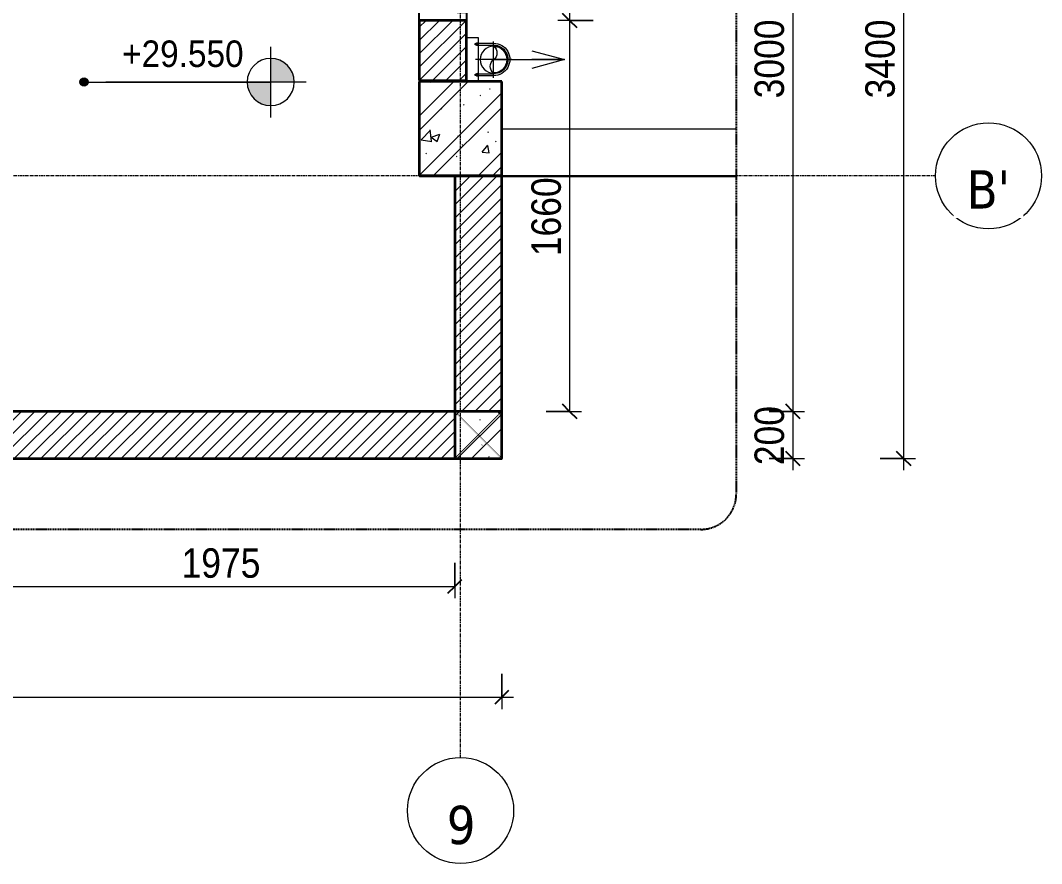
# Model space of a CAD drawing. Header units: millimetres. Extents: x 75584 to 159459, y -5075 to 34550.
# Drawn here: x 133535 to 137866, y 21618 to 25197 of the extents above; entities that cross this region are included whole.
import ezdxf

# ---------------------------------------------------------------- set-up
doc = ezdxf.new("R2010")
doc.units = ezdxf.units.MM
for name, pattern in [('Dash', [6, 3, -3]), ('Dash - Tight', [4.5, 3, -1.5]), ('Grid Line', [22.225, 12.7, -3.175, 3.175, -3.175]), ('Hidden', [7.14375, 4.7625, -2.38125]), ('IMPORT-CENTER', [2000, 1250, -250, 250, -250]), ('IMPORT-CENTER _3_', [10.16, 6.35, -1.27, 1.27, -1.27])]:
    doc.linetypes.add(name, pattern=pattern)
for name, color, linetype, lineweight in [('0-3', 10, 'Continuous', 5), ('A-ANNO-DIMS', 211, 'Continuous', 9), ('A-ANNO-DIMS-50', 211, 'Continuous', 9), ('A-DETL-GENF-1', 92, 'Dash - Tight', 18), ('A-DETL-GENF-2', 254, 'Continuous', 18), ('A-DETL-GENF-3', 92, 'Hidden', 25), ('A-DETL-MEDM', 33, 'Continuous', 35), ('A-DOOR', 31, 'Continuous', 18), ('A-DOOR-FRAM', 31, 'Continuous', 25), ('A-FLOR-1', 7, 'Continuous', 18), ('A-WALL', 113, 'Continuous', 18), ('A-WALL-1', 113, 'Continuous', 35), ('A-WALL-PATT-1', 111, 'Continuous', 18), ('G-ANNO-DIMS', 111, 'Continuous', 9), ('G-IMPT', 8, 'Continuous', 18), ('G-IMPT-1', 8, 'Continuous', 25), ('G-IMPT-2', 8, 'IMPORT-CENTER _3_', 18), ('G-IMPT-4', 8, 'IMPORT-CENTER', 18), ('M-EQPM', 50, 'Continuous', 18), ('S-COLS', 52, 'Continuous', 18), ('S-COLS-1', 9, 'Continuous', 5), ('S-COLS-2', 250, 'Continuous', 35), ('S-COLS-5', 52, 'Continuous', 35), ('S-COLS-HDLN', 52, 'Dash', 18), ('S-COLS-HDLN-1', 254, 'Continuous', 18), ('S-GRID-1', 1, 'Grid Line', 9), ('S-GRID-IDEN', 1, 'Continuous', 9)]:
    doc.layers.add(name, color=color, linetype=linetype, lineweight=lineweight)
doc.styles.add('Arial_3', font='arial.ttf', dxfattribs={"width": 0.9, "height": 112.5})
doc.styles.add('Tahoma_B', font='tahomabd.ttf', dxfattribs={"height": 162.5})
doc.styles.add('UTM Avo', font='', dxfattribs={"width": 0.9, "height": 125})
doc.styles.get('UTM Avo').set_extended_font_data('UTM Avo')
doc.dimstyles.new('1_Dim_chi_tiet_2_5', dxfattribs={"dimscale": 304.8, "dimtxt": 124.912619, "dimasz": 0.19685, "dimexe": 0.164042, "dimexo": 0.0625, "dimgap": 0.016404, "dimtad": 1, "dimdec": 0, "dimrnd": 5, "dimzin": 0, "dimdsep": 46, "dimtxsty": 'UTM Avo', "dimblk1": 'OBLIQUE', "dimblk2": 'OBLIQUE', "dimsah": 1, "dimcen": 0.09, "dimdle": 0.164042, "dimazin": 0, "dimtfac": 1, "dimtdec": 4, "dimtix": 1, "dimtmove": 0, "dimatfit": 3, "dimfxl": 0.328084, "dimfxlon": 1, "dimtvp": 1, "dimtolj": 1, "dimtzin": 0, "dimarcsym": 2})
pattern_1 = [(45, (51849.28, 0), (-28.284271, 28.284271), [])]
pattern_2 = [(50, (-83627.56, -23436.94), (364.3679, -31.8783), [38.1, -419.1]), (355, (-83627.56, -23436.94), (-70.4859, 382.1133), [30.48, -335.28]), (100.451, (-83597.2, -23439.6), (293.885, 350.2334), [32.38, -356.18]), (46.184, (-83627.56, -23335.34), (542.1585, -84.0858), [57.15, -628.65]), (96.636, (-83582.4, -23342.34), (474.805, 494.8554), [48.57, -534.27]), (351.184, (-83627.56, -23335.34), (474.8102, 494.85), [45.72, -502.92]), (21, (-83576.76, -23360.74), (303.2285, -204.5305), [38.1, -419.1]), (326, (-83576.76, -23360.74), (123.6039, 368.376), [30.48, -335.28]), (71.451, (-83551.5, -23377.78), (426.8341, 163.8427), [32.38, -356.18]), (37.5, (-83627.56, -23436.94), (6.17665, 169.11015), [3.353, -327.863, 3.353, -337.007, -336.55]), (37.5, (-83627.56, -23436.94), (6.17665, 169.11015), [-671.576, 3.353, -333.197]), (7.5, (-83627.56, -23436.94), (133.63888, 200.3615), [3.353, -190.703, 3.353, -320.243, -128.27]), (7.5, (-83627.56, -23436.94), (133.63888, 200.3615), [-517.652, 3.353, -124.917]), (327.5, (-83740.85, -23436.94), (271.18182, -11.45836), [3.353, -123.647, 3.353, -918.667]), (327.5, (-83740.85, -23436.94), (271.18182, -11.45836), [-130.353, -392.887, 3.353, -522.427]), (317.5, (-83791.65, -23436.94), (296.2585, 50.85285), [3.353, -161.747, 3.353, -633.171]), (317.5, (-83791.65, -23436.94), (296.2585, 50.85285), [-168.453, -259.791, 3.353, -370.027]), (45, (-83627.56, -23436.94), (-125.7236, 125.7236), []), (45, (-83627.56, -23246.44), (-125.7236, 125.7236), [])]

# ---------------------------------------------------------------- blocks, each defined once
blk = doc.blocks.new('NCV_TKTC_KET CAU_rvt-5-TKCS_THANG BỘ TB3 - MẶT BẰNG TUM MÁI')
at = {"layer": 'S-COLS-1'}
blk.add_hatch(color=256, dxfattribs=at).paths.add_polyline_path([(83727.6, 24536.9), (83727.6, 24538.6), (83377.6, 24538.6), (83377.6, 24536.9)])
at = {"layer": 'A-FLOR-1'}
blk.add_line((83577.6, 24936.9), (83577.6, 24941.9), dxfattribs=at)
at = {"layer": 'S-COLS-2'}
for p, q in [((83377.6, 24538.6), (83377.6, 24536.9)), ((83377.6, 24536.9), (83727.6, 24536.9)), ((83727.6, 24536.9), (83727.6, 24538.6))]:
    blk.add_line(p, q, dxfattribs=at)
blk = doc.blocks.new('FD_01 - FD_01-1200x2200mm-1787918-TKCS_THANG BỘ TB3 - MẶT BẰNG TUM MÁI')
at = {"layer": 'A-DETL-GENF-1'}
for p, q in [((610, -100), (570, -100)), ((570, -100), (570, -1244.4)), ((610, -1244.4), (610, -100))]:
    blk.add_line(p, q, dxfattribs=at)
blk.add_arc((610, -100), 1220, 180, 249.8035, dxfattribs=at)
at = {"layer": 'A-DOOR-FRAM'}
for p, q in [((-645, 100), (-600, 100)), ((-600, 100), (-600, -60)), ((600, 100), (645, 100)), ((600, -60), (600, 100)), ((-600, -60), (-610, -60)), ((-610, -60), (-610, -100)), ((610, -60), (600, -60)), ((610, -100), (610, -60)), ((-610, -100), (-645, -100)), ((645, -100), (610, -100))]:
    blk.add_line(p, q, dxfattribs=at)
blk = doc.blocks.new('TKTC_XREF_260130_MB TUM MAI - TKTC_XREF_260130_MB TUM MAI_dwg_CUM U_DN100-4167675-TKCS_THANG BỘ TB3 - MẶT BẰNG TUM MÁI')
at = {"layer": 'G-IMPT'}
blk.add_hatch(color=256, dxfattribs=at).paths.add_polyline_path([(0, -61), (0, -57), (14.8, -55.1), (28.5, -49.4), (40.3, -40.3), (49.4, -28.5), (55.1, -14.8), (57, 0), (55.1, 14.8), (49.4, 28.5), (40.3, 40.3), (28.5, 49.4), (14.8, 55.1), (0, 57), (0, 61), (15.8, 58.9), (30.5, 52.8), (43.1, 43.1), (52.8, 30.5), (58.9, 15.8), (61, 0), (58.9, -15.8), (52.8, -30.5), (43.1, -43.1), (30.5, -52.8), (15.8, -58.9)])
for p, q in [((-79.1, 66.6), (-79.1, 63.4)), ((-76.6, 66.6), (-76.6, 63.4)), ((-74.6, 66.6), (-74.6, 63.4)), ((-72.7, 69.3), (-72.7, 60.7)), ((-66.9, 67.9), (-71.7, 67.9)), ((-66.9, 62.1), (-71.7, 62.1)), ((-65, 69), (0, 69)), ((-79.1, -63.4), (-79.1, -66.6)), ((-76.6, -63.4), (-76.6, -66.6)), ((-74.6, -63.4), (-74.6, -66.6)), ((-72.7, -60.7), (-72.7, -69.3)), ((-66.9, -62.1), (-71.7, -62.1)), ((-66.9, -67.9), (-71.7, -67.9)), ((-65, -69), (0, -69))]:
    blk.add_line(p, q, dxfattribs=at)
at = {"layer": 'G-IMPT', "flags": 128}
for points in [[(-72.7, 67.6), (-78.1, 67.6), (-78.1, 62.4), (-72.7, 62.4)], [(-71.7, 59.2), (-66.9, 59.2), (-66.9, 70.8), (-71.7, 70.8)], [(-66.9, 70.8), (-66.9, 72.7), (-65, 72.7), (-65, 57.3), (-66.9, 57.3), (-66.9, 59.2)], [(-65, 61), (0, 61), (0, 57)], [(-72.7, -62.4), (-78.1, -62.4), (-78.1, -67.6), (-72.7, -67.6)], [(-71.7, -70.8), (-66.9, -70.8), (-66.9, -59.2), (-71.7, -59.2)], [(-66.9, -59.2), (-66.9, -57.3), (-65, -57.3), (-65, -72.7), (-66.9, -72.7), (-66.9, -70.8)], [(-65, -61), (0, -61), (0, -57)]]:
    blk.add_lwpolyline(points, dxfattribs=at)
at = {"layer": 'G-IMPT'}
for centre, radius, start, end in [((-78.1, 66.6), 0.96, 90, 180), ((-78.1, 63.4), 0.96, 180, 270), ((-71.1, 69.3), 1.56, 112.6199, 247.3801), ((-67.9, 65), 4.8, 143.1301, 216.8699), ((-71.1, 60.7), 1.56, 112.6199, 247.3801), ((0, 0), 69, 270, 90), ((0, 0), 61, 270, 90), ((0, 0), 57, 270, 90), ((-78.1, -63.4), 0.96, 90, 180), ((-78.1, -66.6), 0.96, 180, 270), ((-71.1, -60.7), 1.56, 112.6199, 247.3801), ((-67.9, -65), 4.8, 143.1301, 216.8699), ((-71.1, -69.3), 1.56, 112.6199, 247.3801)]:
    blk.add_arc(centre, radius, start, end, dxfattribs=at)
blk = doc.blocks.new('TKTC_XREF_260130_MB TUM MAI - TKTC_XREF_260130_MB TUM MAI_dwg_$cc-4167671-TKCS_THANG BỘ TB3 - MẶT BẰNG TUM MÁI')
at = {"layer": 'G-IMPT'}
blk.add_circle((0, 0), 0.5, dxfattribs=at)
for centre, radius, start, end in [((0, 0), 0.5, 90, 270), ((0.188, 0.25), 0.313, 126.8699, 233.1301), ((-0.188, -0.25), 0.313, 306.8699, 53.1301)]:
    blk.add_arc(centre, radius, start, end, dxfattribs=at)
at = {"layer": 'G-IMPT-2'}
for p, q in [((0, -0.673), (0, 0.673)), ((-0.673, 0), (0.673, 0))]:
    blk.add_line(p, q, dxfattribs=at)
blk = doc.blocks.new('TKTC_XREF_260130_MB TUM MAI - TKTC_XREF_260130_MB TUM MAI_dwg_AR-V12-TKCS_THANG BỘ TB3 - MẶT BẰNG TUM MÁI')
at = {"layer": 'G-IMPT'}
blk.add_line((96.6, 0), (-96.6, 0), dxfattribs=at)
at = {"layer": 'G-IMPT', "flags": 128}
blk.add_lwpolyline([(-96.6, 51.8), (96.6, 0), (-96.6, -51.8)], dxfattribs=at)
blk = doc.blocks.new('TKTC_XREF_260130_MB TUM MAI - TKTC_XREF_260130_MB TUM MAI_dwg-4167669-TKCS_THANG BỘ TB3 - MẶT BẰNG TUM MÁI')
at = {"layer": 'G-IMPT'}
blk.add_line((-119573.8, -836231.1), (-119573.8, -836044), dxfattribs=at)
at = {"layer": 'G-IMPT', "flags": 128}
blk.add_lwpolyline([(-119574, -836044), (-119524, -836044.3), (-119524, -836231.1)], dxfattribs=at)
at = {"layer": 'G-IMPT-1'}
blk.add_line((-119424.2, -836632.8), (-118429.8, -836632.8), dxfattribs=at)
at = {"layer": 'G-IMPT-1', "flags": 128}
blk.add_lwpolyline([(-126049.2, -837831.1), (-126049.2, -837832.4), (-119424.2, -837832.4), (-119424.2, -837831.1)], dxfattribs=at)
at = {"layer": 'G-IMPT-4'}
blk.add_line((-119459, -836137.7), (-119157.9, -836137.7), dxfattribs=at)
at = {"extrusion": (0, 0, -1)}
for name, p, xscale, yscale, zscale, rotation in [('TKTC_XREF_260130_MB TUM MAI - TKTC_XREF_260130_MB TUM MAI_dwg_$cc-4167671-TKCS_THANG BỘ TB3 - MẶT BẰNG TUM MÁI', (119459, -836137.7), 113.7150000000073, 113.7150000000073, -113.7150000000073, 359.9990086636432), ('TKTC_XREF_260130_MB TUM MAI - TKTC_XREF_260130_MB TUM MAI_dwg_CUM U_DN100-4167675-TKCS_THANG BỘ TB3 - MẶT BẰNG TUM MÁI', (119459, -836136.8), 0.9975000000000006, 0.9975000000000006, -0.9975000000000006, 180.000991338195)]:
    blk.add_blockref(name, p, dxfattribs=dict(at, xscale=xscale, yscale=yscale, zscale=zscale, rotation=rotation))
at = {"xscale": 0.7206551409326495, "yscale": 0.7206551409326495, "zscale": 0.7206551409326495, "rotation": 359.9962119138959}
blk.add_blockref('TKTC_XREF_260130_MB TUM MAI - TKTC_XREF_260130_MB TUM MAI_dwg_AR-V12-TKCS_THANG BỘ TB3 - MẶT BẰNG TUM MÁI', (-119227.5, -836137.7), dxfattribs=at)
blk = doc.blocks.new('TKTC_XREF_260130_MB TUM MAI - TKTC_XREF_251221_MB TUM MAI-2041484-TKCS_THANG BỘ TB3 - MẶT BẰNG TUM MÁI')
blk.add_blockref('TKTC_XREF_260130_MB TUM MAI - TKTC_XREF_260130_MB TUM MAI_dwg-4167669-TKCS_THANG BỘ TB3 - MẶT BẰNG TUM MÁI', (169499.2, 843934.4))
blk = doc.blocks.new('G1_SOF - BO TRU - 200x200-V13-TKCS_THANG BỘ TB3 - MẶT BẰNG TUM MÁI')
at = {"layer": 'S-COLS-HDLN-1'}
h = blk.add_hatch(dxfattribs=at)
h.set_pattern_fill('FP_3', color=256, style=0, pattern_type=2)
h.set_pattern_definition(pattern_2)
h.paths.add_polyline_path([(100, -100), (100, 100), (-100, 100), (-100, -100)])
h = blk.add_hatch(dxfattribs=at)
h.set_pattern_fill('FP_3', color=256, style=0, pattern_type=2)
h.set_pattern_definition(pattern_2)
h.paths.add_polyline_path([(100, -100), (100, 100), (-100, 100), (-100, -100)])
at = {"layer": 'S-COLS-5'}
for p, q in [((100, 100), (-100, 100)), ((-100, 100), (-100, -100)), ((100, -100), (100, 100)), ((-100, -100), (100, -100))]:
    blk.add_line(p, q, dxfattribs=at)
at = {"layer": 'S-COLS-HDLN'}
for p, q in [((100, 100), (-100, -100)), ((-100, 100), (100, -100))]:
    blk.add_line(p, q, dxfattribs=at)
blk = doc.blocks.new('BORDER VIEW - BORDER VIEW-1920445-TKCS_THANG BỘ TB3 - MẶT BẰNG TUM MÁI')
at = {"layer": 'A-DETL-GENF-3'}
for p, q in [((150, 7769.4), (3750.6, 7769.4)), ((3900.6, 7619.4), (3900.6, 150))]:
    blk.add_line(p, q, dxfattribs=at)
blk.add_arc((3750.6, 7619.4), 150, 0, 90, dxfattribs=at)
blk = doc.blocks.new('Grid - M_Grid Head - Circle-353313-TKCS_THANG BỘ TB3 - MẶT BẰNG TUM MÁI')
at = {"layer": 'S-GRID-IDEN'}
blk.add_circle((0, 0), 4.5, dxfattribs=at)
blk = doc.blocks.new('Spot Elevations - M_Spot Elevation - Target Filled-350595-TKCS_THANG BỘ TB3 - MẶT BẰNG TUM MÁI')
at = {"layer": 'G-ANNO-DIMS'}
h = blk.add_hatch(color=256, dxfattribs=at)
edge = h.paths.add_edge_path()
edge.add_line((0, 0), (-2, 0))
edge.add_arc((0, 0), 2, 90, 180, ccw=False)
edge.add_line((0, 2), (0, 0))
h = blk.add_hatch(color=256, dxfattribs=at)
edge = h.paths.add_edge_path()
edge.add_line((0, 0), (2, 0))
edge.add_arc((0, 0), 2, 270, 360, ccw=False)
edge.add_line((0, -2), (0, 0))
for p, q in [((0, -3), (0, 3)), ((-3, 0), (14, 0))]:
    blk.add_line(p, q, dxfattribs=at)
blk.add_circle((0, 0), 2, dxfattribs=at)
blk = doc.blocks.new('DIMBLOCK130-TKCS_THANG BỘ TB3 - MẶT BẰNG TUM MÁI')
at = {"layer": 'A-ANNO-DIMS-50', "lineweight": 25}
for p, q in [((135864.5, 26486.9), (135834.5, 26516.9)), ((135864.5, 26486.9), (135894.5, 26456.9)), ((135864.5, 25196.9), (135834.5, 25226.9)), ((135864.5, 25196.9), (135894.5, 25166.9))]:
    blk.add_line(p, q, dxfattribs=at)
at = {"layer": 'A-ANNO-DIMS-50'}
for p, q in [((135702.8, 26486.9), (135914.5, 26486.9)), ((135864.5, 26486.9), (135702.8, 26486.9)), ((135864.5, 26486.9), (135864.5, 25196.9)), ((135964.5, 25196.9), (135814.5, 25196.9)), ((135864.5, 25196.9), (135964.5, 25196.9))]:
    blk.add_line(p, q, dxfattribs=at)
at = {"layer": 'A-ANNO-DIMS-50', "color": 0, "insert": (135702.1, 25670.8), "char_height": 125, "width": 410.824, "attachment_point": 1, "rotation": 90, "line_spacing_factor": 1.110334, "style": 'UTM Avo'}
blk.add_mtext('1290', dxfattribs=at)
blk = doc.blocks.new('_Oblique')
at = {"color": 0, "linetype": 'ByBlock', "lineweight": -2}
blk.add_line((-0.5, -0.5), (0.5, 0.5), dxfattribs=at)
blk = doc.blocks.new('DIMBLOCK131-TKCS_THANG BỘ TB3 - MẶT BẰNG TUM MÁI')
at = {"layer": 'A-ANNO-DIMS-50', "lineweight": 25}
for p, q in [((135864.5, 25196.9), (135834.5, 25226.9)), ((135864.5, 25196.9), (135894.5, 25166.9)), ((135864.5, 23537.4), (135834.5, 23567.4)), ((135864.5, 23537.4), (135894.5, 23507.4))]:
    blk.add_line(p, q, dxfattribs=at)
at = {"layer": 'A-ANNO-DIMS-50'}
for p, q in [((135964.5, 25196.9), (135814.5, 25196.9)), ((135864.5, 25196.9), (135864.5, 23537.4)), ((135864.5, 25196.9), (135964.5, 25196.9)), ((135764.5, 23537.4), (135914.5, 23537.4)), ((135864.5, 23537.4), (135764.5, 23537.4))]:
    blk.add_line(p, q, dxfattribs=at)
at = {"layer": 'A-ANNO-DIMS-50', "color": 0, "insert": (135702.1, 24196), "char_height": 125, "width": 410.824, "attachment_point": 1, "rotation": 90, "line_spacing_factor": 1.110334, "style": 'UTM Avo'}
blk.add_mtext('1660', dxfattribs=at)
blk = doc.blocks.new('DIMBLOCK135-TKCS_THANG BỘ TB3 - MẶT BẰNG TUM MÁI')
at = {"layer": 'A-ANNO-DIMS-50'}
for p, q in [((133401.8, 22893.7), (133401.8, 22743.7)), ((133401.8, 22793.7), (133401.8, 22893.7)), ((135376.8, 22893.7), (135376.8, 22743.7)), ((135376.8, 22793.7), (135376.8, 22893.7)), ((133401.8, 22793.7), (135376.8, 22793.7))]:
    blk.add_line(p, q, dxfattribs=at)
at = {"layer": 'A-ANNO-DIMS-50', "lineweight": 25}
for p, q in [((133401.8, 22793.7), (133371.8, 22763.7)), ((133401.8, 22793.7), (133431.8, 22823.7)), ((135376.8, 22793.7), (135346.8, 22763.7)), ((135376.8, 22793.7), (135406.8, 22823.7))]:
    blk.add_line(p, q, dxfattribs=at)
at = {"layer": 'A-ANNO-DIMS-50', "color": 0, "insert": (134218.2, 22956), "char_height": 125, "width": 410.824, "attachment_point": 1, "line_spacing_factor": 1.110334, "style": 'UTM Avo'}
blk.add_mtext('1975', dxfattribs=at)
blk = doc.blocks.new('DIMBLOCK136-TKCS_THANG BỘ TB3 - MẶT BẰNG TUM MÁI')
at = {"layer": 'A-ANNO-DIMS-50'}
for p, q in [((128951.8, 22423.7), (128951.8, 22273.7)), ((128951.8, 22323.7), (128951.8, 22423.7)), ((135576.8, 22423.7), (135576.8, 22273.7)), ((135576.8, 22323.7), (135576.8, 22423.7)), ((128901.8, 22323.7), (135626.8, 22323.7))]:
    blk.add_line(p, q, dxfattribs=at)
at = {"layer": 'A-ANNO-DIMS-50', "lineweight": 25}
for p, q in [((128951.8, 22323.7), (128981.8, 22353.7)), ((135576.8, 22323.7), (135606.8, 22353.7)), ((128951.8, 22323.7), (128921.8, 22293.7)), ((135576.8, 22323.7), (135546.8, 22293.7))]:
    blk.add_line(p, q, dxfattribs=at)
at = {"layer": 'A-ANNO-DIMS-50', "color": 0, "insert": (132093.2, 22486), "char_height": 125, "width": 410.824, "attachment_point": 1, "line_spacing_factor": 1.110334, "style": 'UTM Avo'}
blk.add_mtext('6625', dxfattribs=at)
blk = doc.blocks.new('DIMBLOCK140-TKCS_THANG BỘ TB3 - MẶT BẰNG TUM MÁI')
at = {"layer": 'A-ANNO-DIMS-50', "lineweight": 25}
for p, q in [((136811, 26536.9), (136781, 26566.9)), ((136811, 26536.9), (136841, 26506.9)), ((136811, 23537.4), (136781, 23567.4)), ((136811, 23537.4), (136841, 23507.4))]:
    blk.add_line(p, q, dxfattribs=at)
at = {"layer": 'A-ANNO-DIMS-50'}
for p, q in [((136711, 26536.9), (136861, 26536.9)), ((136811, 26536.9), (136711, 26536.9)), ((136811, 26536.9), (136811, 23537.4)), ((136711, 23537.4), (136861, 23537.4)), ((136811, 23537.4), (136711, 23537.4))]:
    blk.add_line(p, q, dxfattribs=at)
at = {"layer": 'A-ANNO-DIMS-50', "color": 0, "insert": (136648.6, 24866), "char_height": 125, "width": 410.824, "attachment_point": 1, "rotation": 90, "line_spacing_factor": 1.110334, "style": 'UTM Avo'}
blk.add_mtext('3000', dxfattribs=at)
blk = doc.blocks.new('DIMBLOCK141-TKCS_THANG BỘ TB3 - MẶT BẰNG TUM MÁI')
at = {"layer": 'A-ANNO-DIMS-50'}
for p, q in [((137281, 26786.9), (137281, 23287.4)), ((137181, 26736.9), (137331, 26736.9)), ((137281, 26736.9), (137181, 26736.9)), ((137181, 23337.4), (137331, 23337.4)), ((137281, 23337.4), (137181, 23337.4))]:
    blk.add_line(p, q, dxfattribs=at)
at = {"layer": 'A-ANNO-DIMS-50', "lineweight": 25}
for p, q in [((137281, 26736.9), (137251, 26766.9)), ((137281, 26736.9), (137311, 26706.9)), ((137281, 23337.4), (137251, 23367.4)), ((137281, 23337.4), (137311, 23307.4))]:
    blk.add_line(p, q, dxfattribs=at)
at = {"layer": 'A-ANNO-DIMS-50', "color": 0, "insert": (137118.6, 24866), "char_height": 125, "width": 410.824, "attachment_point": 1, "rotation": 90, "line_spacing_factor": 1.110334, "style": 'UTM Avo'}
blk.add_mtext('3400', dxfattribs=at)
blk = doc.blocks.new('DIMBLOCK144-TKCS_THANG BỘ TB3 - MẶT BẰNG TUM MÁI')
at = {"layer": 'A-ANNO-DIMS-50', "lineweight": 25}
for p, q in [((136811, 23537.4), (136781, 23567.4)), ((136811, 23537.4), (136841, 23507.4)), ((136811, 23337.4), (136781, 23367.4)), ((136811, 23337.4), (136841, 23307.4))]:
    blk.add_line(p, q, dxfattribs=at)
at = {"layer": 'A-ANNO-DIMS-50'}
for p, q in [((136811, 23587.4), (136811, 23287.4)), ((136711, 23537.4), (136861, 23537.4)), ((136811, 23537.4), (136711, 23537.4)), ((136711, 23337.4), (136861, 23337.4)), ((136811, 23337.4), (136711, 23337.4))]:
    blk.add_line(p, q, dxfattribs=at)
at = {"layer": 'A-ANNO-DIMS-50', "color": 0, "insert": (136648.6, 23309), "char_height": 125, "width": 308.118, "attachment_point": 1, "rotation": 90, "line_spacing_factor": 1.110334, "style": 'UTM Avo'}
blk.add_mtext('200', dxfattribs=at)

msp = doc.modelspace()

# ---------------------------------------------------------------- hatches: boundary and pattern name
at = {"layer": 'A-DETL-GENF-2'}
h = msp.add_hatch(dxfattribs=at)
h.set_pattern_fill('FP_2', color=256, style=0, pattern_type=2)
h.set_pattern_definition([(50, (51849.28, 0), (364.3679, -31.8783), [38.1, -419.1]), (355, (51849.28, 0), (-70.4859, 382.1133), [30.48, -335.28]), (100.451, (51879.64, -2.66), (293.885, 350.2334), [32.38, -356.18]), (46.184, (51849.3, 101.6), (542.1585, -84.0858), [57.15, -628.65]), (96.636, (51894.46, 94.6), (474.805, 494.8554), [48.57, -534.27]), (351.184, (51849.3, 101.6), (474.8102, 494.85), [45.72, -502.92]), (21, (51900.08, 76.2), (303.2285, -204.5305), [38.1, -419.1]), (326, (51900.08, 76.2), (123.6039, 368.376), [30.48, -335.28]), (71.451, (51925.35, 59.16), (426.8341, 163.8427), [32.38, -356.18]), (37.5, (51849.28, 0), (6.17665, 169.11015), [3.353, -327.863, 3.353, -337.007, -336.55]), (37.5, (51849.28, 0), (6.17665, 169.11015), [-671.576, 3.353, -333.197]), (7.5, (51849.28, 0), (133.63888, 200.3615), [3.353, -190.703, 3.353, -320.243, -128.27]), (7.5, (51849.28, 0), (133.63888, 200.3615), [-517.652, 3.353, -124.917]), (327.5, (51736, 0), (271.18182, -11.45836), [3.353, -123.647, 3.353, -392.887, -525.78]), (327.5, (51736, 0), (271.18182, -11.45836), [-523.24, 3.353, -522.427]), (317.5, (51685.2, 0), (296.2585, 50.85285), [3.353, -161.747, 3.353, -259.791, -373.38]), (317.5, (51685.2, 0), (296.2585, 50.85285), [-428.244, 3.353, -370.027]), (45, (51849.28, 0), (-125.7236, 125.7236), []), (45, (51849.28, 190.5), (-125.7236, 125.7236), [])])
h.paths.add_polyline_path([(129301.8, 24536.9), (129301.8, 24936.9), (128951.8, 24936.9), (128951.8, 24536.9)])
h.paths.add_polyline_path([(135576.8, 24538.6), (135576.8, 24936.9), (135226.8, 24936.9), (135226.8, 24538.6)])
at = {"layer": 'A-WALL-PATT-1'}
h = msp.add_hatch(dxfattribs=at)
h.set_pattern_fill('FP_1', color=256, style=0, pattern_type=2)
h.set_pattern_definition(pattern_1)
h.paths.add_polyline_path([(135426.8, 24941.9), (135426.8, 25196.9), (135226.8, 25196.9), (135226.8, 24941.9)])
h.paths.add_polyline_path([(135426.8, 26486.9), (135426.8, 26536.9), (135226.8, 26536.9), (135226.8, 26486.9)])
h = msp.add_hatch(dxfattribs=at)
h.set_pattern_fill('FP_1', color=256, style=0, pattern_type=2)
h.set_pattern_definition(pattern_1)
h.paths.add_polyline_path([(135376.8, 23536.9), (135576.8, 23536.9), (135576.8, 24536.9), (135376.8, 24536.9), (135376.8, 23537.4)])
h = msp.add_hatch(dxfattribs=at)
h.set_pattern_fill('FP_1', color=256, style=0, pattern_type=2)
h.set_pattern_definition(pattern_1)
h.paths.add_polyline_path([(135376.8, 23337.4), (135376.8, 23537.4), (129151.8, 23536.9), (129151.8, 23337.4), (132201.8, 23337.4), (132201.8, 23536.9), (132401.8, 23536.9), (132401.8, 23337.4), (134308.8, 23337.4)])
at = {"layer": 'G-ANNO-DIMS'}
h = msp.add_hatch(color=256, dxfattribs=at)
edge = h.paths.add_edge_path()
edge.add_arc((133804.7, 24935.4), 17.5, 0, 360)

# ---------------------------------------------------------------- linework, layer by layer
at = {"layer": 'A-DETL-MEDM'}
for p, q in [((135576.8, 24936.9), (135226.8, 24936.9)), ((135226.8, 24936.9), (135226.8, 24538.6)), ((135576.8, 24538.6), (135576.8, 24936.9)), ((135226.8, 24538.6), (135576.8, 24538.6))]:
    msp.add_line(p, q, dxfattribs=at)
at = {"layer": 'A-WALL'}
for p, q in [((135576.8, 24736.9), (136571.3, 24736.9)), ((136571.3, 24536.9), (135576.8, 24536.9))]:
    msp.add_line(p, q, dxfattribs=at)
at = {"layer": 'A-WALL-1'}
for p, q in [((135226.8, 25196.9), (135226.8, 24941.9)), ((135426.8, 25196.9), (135226.8, 25196.9)), ((135426.8, 24941.9), (135426.8, 25196.9)), ((135226.8, 24941.9), (135426.8, 24941.9)), ((135376.8, 24536.9), (135376.8, 23537.4)), ((135576.8, 24536.9), (135376.8, 24536.9)), ((135576.8, 23536.9), (135576.8, 24536.9)), ((135376.8, 23537.4), (129151.8, 23537.4)), ((132401.8, 23337.4), (135376.8, 23337.4))]:
    msp.add_line(p, q, dxfattribs=at)
at = {"layer": 'G-ANNO-DIMS'}
for p, q in [((133804.7, 24935.4), (133972.2, 24935.4)), ((133972.2, 24935.4), (134596.5, 24935.4))]:
    msp.add_line(p, q, dxfattribs=at)
msp.add_circle((133804.7, 24935.4), 17.5, dxfattribs=at)
at = {"layer": 'S-GRID-1'}
for p, q in [((135401.8, 23317.6), (135401.8, 26768)), ((136166.3, 24536.9), (129273.6, 24536.9)), ((137416.3, 24536.9), (136166.3, 24536.9)), ((135401.8, 22067.6), (135401.8, 23317.6))]:
    msp.add_line(p, q, dxfattribs=at)

# ---------------------------------------------------------------- block references
at = {"layer": '0-3'}
msp.add_blockref('NCV_TKTC_KET CAU_rvt-5-TKCS_THANG BỘ TB3 - MẶT BẰNG TUM MÁI', (51849.3, 0), dxfattribs=at)
at = {"layer": 'A-DETL-GENF-1', "rotation": 270.0000000000001}
msp.add_blockref('BORDER VIEW - BORDER VIEW-1920445-TKCS_THANG BỘ TB3 - MẶT BẰNG TUM MÁI', (128801.8, 26936.9), dxfattribs=at)
at = {"layer": 'A-DOOR', "rotation": 90}
msp.add_blockref('FD_01 - FD_01-1200x2200mm-1787918-TKCS_THANG BỘ TB3 - MẶT BẰNG TUM MÁI', (135326.8, 25841.9), dxfattribs=at)
at = {"layer": 'G-ANNO-DIMS', "extrusion": (0, 0, -1), "xscale": 49.99999999999998, "yscale": 49.99999999999998, "zscale": 49.99999999999998}
msp.add_blockref('Spot Elevations - M_Spot Elevation - Target Filled-350595-TKCS_THANG BỘ TB3 - MẶT BẰNG TUM MÁI', (-134596.5, 24935.4), dxfattribs=at)
at = {"layer": 'M-EQPM'}
msp.add_blockref('TKTC_XREF_260130_MB TUM MAI - TKTC_XREF_251221_MB TUM MAI-2041484-TKCS_THANG BỘ TB3 - MẶT BẰNG TUM MÁI', (85501.8, 17233.6), dxfattribs=at)
at = {"layer": 'S-COLS'}
msp.add_blockref('G1_SOF - BO TRU - 200x200-V13-TKCS_THANG BỘ TB3 - MẶT BẰNG TUM MÁI', (135476.8, 23436.9), dxfattribs=at)
at = {"layer": 'S-GRID-IDEN', "xscale": 49.99999999999998, "yscale": 49.99999999999998, "zscale": 49.99999999999998, "rotation": 89.99999999999982}
msp.add_blockref('Grid - M_Grid Head - Circle-353313-TKCS_THANG BỘ TB3 - MẶT BẰNG TUM MÁI', (137641.3, 24536.9), dxfattribs=at)
at = {"layer": 'S-GRID-IDEN', "xscale": 49.99999999999998, "yscale": 49.99999999999998, "zscale": 49.99999999999998}
msp.add_blockref('Grid - M_Grid Head - Circle-353313-TKCS_THANG BỘ TB3 - MẶT BẰNG TUM MÁI', (135401.8, 21842.6), dxfattribs=at)

# ---------------------------------------------------------------- texts
at = {"layer": 'G-ANNO-DIMS', "insert": (133966.2, 25111.8), "char_height": 112.5, "width": 612.906, "attachment_point": 1, "line_spacing_factor": 0.941778, "style": 'Arial_3'}
msp.add_mtext('+29.550', dxfattribs=at)

# ---------------------------------------------------------------- dimensions: what is measured, and where the dimension line sits
at = {"layer": 'A-ANNO-DIMS'}
for base, p1, p2, override, picture, middle in [((137281.0264, 23337.3629), (137181.0264, 26736.936), (137181.0264, 23337.3629), {"dimpost": '<>', "dimfxl": 3399.573178}, 'DIMBLOCK141-TKCS_THANG BỘ TB3 - MẶT BẰNG TUM MÁI', (137211.3413, 25037.1494)), ((136811.0264, 23537.3629), (136711.0264, 26536.936), (136711.0264, 23537.3629), {"dimpost": '<>', "dimfxl": 2999.573178}, 'DIMBLOCK140-TKCS_THANG BỘ TB3 - MẶT BẰNG TUM MÁI', (136741.3413, 25037.1494)), ((135864.5, 25196.9), (135702.8, 26486.9), (135964.5, 25196.9), {"dimpost": '<>', "dimfxl": 1316.278711}, 'DIMBLOCK130-TKCS_THANG BỘ TB3 - MẶT BẰNG TUM MÁI', (135794.8, 25841.9)), ((135864.4893, 23537.3629), (135964.4893, 25196.936), (135764.4893, 23537.3629), {"dimpost": '<>', "dimfxl": 1671.581028}, 'DIMBLOCK131-TKCS_THANG BỘ TB3 - MẶT BẰNG TUM MÁI', (135794.8043, 24367.1494)), ((136811, 23337.4), (136711, 23537.4), (136711, 23337.4), {"dimpost": '<>', "dimfxl": 200}, 'DIMBLOCK144-TKCS_THANG BỘ TB3 - MẶT BẰNG TUM MÁI', (136741.3, 23437.4))]:
    dim = msp.add_linear_dim(base=base, p1=p1, p2=p2, angle=90, dimstyle='1_Dim_chi_tiet_2_5', override=override, dxfattribs=at)
    dim.commit()
    dim.dimension.update_dxf_attribs({"geometry": picture, "text_midpoint": middle})
for base, p1, p2, override, picture, middle in [((135376.8, 22793.7), (133401.8, 22893.7), (135376.8, 22893.7), {"dimpost": '<>', "dimfxl": 1975}, 'DIMBLOCK135-TKCS_THANG BỘ TB3 - MẶT BẰNG TUM MÁI', (134389.3, 22863.3)), ((135576.8, 22323.7), (128951.8, 22423.7), (135576.8, 22423.7), {"dimpost": '<>', "dimfxl": 6625}, 'DIMBLOCK136-TKCS_THANG BỘ TB3 - MẶT BẰNG TUM MÁI', (132264.3, 22393.3))]:
    dim = msp.add_linear_dim(base=base, p1=p1, p2=p2, dimstyle='1_Dim_chi_tiet_2_5', override=override, dxfattribs=at)
    dim.commit()
    dim.dimension.update_dxf_attribs({"geometry": picture, "text_midpoint": middle})

# ---------------------------------------------------------------- next in the draw order: texts
at = {"layer": 'S-GRID-IDEN', "char_height": 162.5, "attachment_point": 5, "line_spacing_factor": 0.996129, "style": 'Tahoma_B', "bg_fill": 3, "box_fill_scale": 1.25, "bg_fill_color": 256, "bg_fill_true_color": 13158600, "bg_fill_transparency": 0}
for s, insert, width in [("\\pt634.99962,1269.99925,1905.0005,2540.00013,3174.99975,3809.99937,4445.00062,5080.00025,5714.99987,6349.9995,6985.00075,7620.00037,8255,8889.99962,9524.99925,10160.0005,10795.00013,11429.99975,12064.99938,12700.00063,13335.00025,13969.99988,14604.9995,15240.00075,15875.00038,16510,17144.99963,17779.99925,18415.0005,19050.00013,19684.99975,20319.99938;B'", (137640.8, 24479.7), 215), ('\\pt634.99962,1269.99925,1905.0005,2540.00013,3174.99975,3809.99937,4445.00062,5080.00025,5714.99987,6349.9995,6985.00075,7620.00037,8255,8889.99962,9524.99925,10160.0005,10795.00013,11429.99975,12064.99938,12700.00063,13335.00025,13969.99988,14604.9995,15240.00075,15875.00038,16510,17144.99963,17779.99925,18415.0005,19050.00013,19684.99975,20319.99938;9', (135404.2, 21780.2), 145.5)]:
    msp.add_mtext(s, dxfattribs=dict(at, insert=insert, width=width))

doc.saveas('drawing.dxf')
